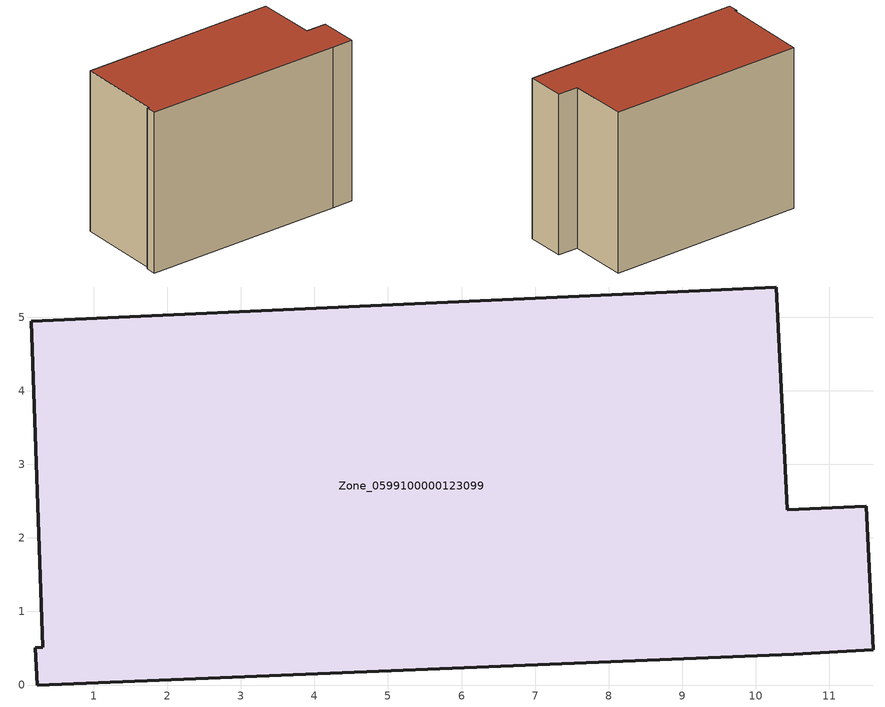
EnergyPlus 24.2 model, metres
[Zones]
Zone_0599100000123099
 floor ground (C_G): 0.31,0.51 0.15,4.95 10.28,5.41 10.43,2.38 11.5,2.43 11.6,0.48 10.52,0.42 0.23,0 0.21,0.51 z0
 wall outside (C_F): 0.23,0 10.52,0.42 11.6,0.48 11.5,2.43 10.43,2.38 10.28,5.41 0.15,4.95 0.31,0.51 0.21,0.51 0.23,0 z0:8.34
 roof outside (C_R): 0.15,4.95 0.31,0.51 0.21,0.51 0.23,0 10.52,0.42 11.6,0.48 11.5,2.43 10.43,2.38 10.28,5.41 z8.34
[BUILDING]
Pand.0599100000123099: North Axis=0; Terrain=City; Loads Convergence Tolerance Value=0.04; Temperature Convergence Tolerance Value=0.4; Solar Distribution=FullExterior; Maximum Number of Warmup Days=25; Minimum Number of Warmup Days=1
[Site:Location]
Rotterdam.The.Hague.AP_ZH_NLD Design_Conditions: Latitude=51.96; Longitude=4.45; Time Zone=1; Elevation=-4.5
[SITE:GROUNDTEMPERATURE:BUILDINGSURFACE]
18, 18, 18, 18, 18, 18, 18, 18, 18, 18, 18, 18
[MATERIAL] Thermal Absorptance=0.9; Solar Absorptance=0.7; Visible Absorptance=0.7
Name | Roughness | Thickness | Conductivity | Density | Specific Heat
G.TI.1946-1964 | MediumSmooth | 0.15 | 1 | 540 | 1210
F.TI.1946-1964 | Rough | 0.3 | 0.857143 | 1920 | 840
R.TI.1946-1964 | MediumRough | 0.2 | 0.277778 | 1500 | 1000
[CONSTRUCTION]
C_G: G.TI.1946-1964
C_F: F.TI.1946-1964
C_R: R.TI.1946-1964
[ZONE]
Zone_0599100000123099: Type=1; Multiplier=1; Ceiling Height=Autocalculate; Volume=Autocalculate; Floor Area=autocalculate; Part of Total Floor Area=Yes
[ZONEINFILTRATION:DESIGNFLOWRATE]
Infil_Zone_0599100000123099: Zone or ZoneList or Space or SpaceList=Zone_0599100000123099; Schedule=AlwaysOn; Design Flow Rate Calculation Method=Flow/Area; Flow Rate per Floor Area=0.003; Constant Term Coefficient=1; Temperature Term Coefficient=0; Velocity Term Coefficient=0; Velocity Squared Term Coefficient=0
[HVACTEMPLATE:ZONE:IDEALLOADSAIRSYSTEM]
Zone_0599100000123099: Maximum Heating Supply Air Temperature=50; Minimum Cooling Supply Air Temperature=13; Maximum Heating Supply Air Humidity Ratio=0.0156; Minimum Cooling Supply Air Humidity Ratio=0.0077; Heating Limit=NoLimit; Cooling Limit=NoLimit; Dehumidification Control Type=ConstantSensibleHeatRatio; Cooling Sensible Heat Ratio=0.7; Dehumidification Setpoint=60; Humidification Control Type=None; Humidification Setpoint=30; Outdoor Air Method=None; Outdoor Air Flow Rate per Person=0.00944; Outdoor Air Flow Rate per Zone Floor Area=0; Outdoor Air Flow Rate per Zone=0; Demand Controlled Ventilation Type=None; Outdoor Air Economizer Type=NoEconomizer; Heat Recovery Type=None; Sensible Heat Recovery Effectiveness=0.7; Latent Heat Recovery Effectiveness=0.65
[ZONECONTROL:THERMOSTAT]
ThermostatControl_Zone_0599100000123099: Zone or ZoneList=Zone_0599100000123099; Control Type Schedule=DualSetpointControlType; Control 1=Thermostat_Zone_0599100000123099; Temperature Difference Between Cutout And Setpoint=0
[THERMOSTATSETPOINT:DUALSETPOINT]
Thermostat_Zone_0599100000123099: Heating Setpoint Temperature Schedule=HeatingSetpoint_Zone_0599100000123099; Cooling Setpoint Temperature Schedule=CoolingSetpoint_Zone_0599100000123099
[SCHEDULE:COMPACT]
HeatingSetpoint_Zone_0599100000123099: Through: 12/31, For: AllDays, Until: 24:00, 21
CoolingSetpoint_Zone_0599100000123099: Through: 12/31, For: AllDays, Until: 24:00, 24
DualSetpointControlType: Through: 12/31, For: AllDays, Until: 24:00, 4
AlwaysOn: Through: 12/31, For: AllDays, Until: 24:00, 1
